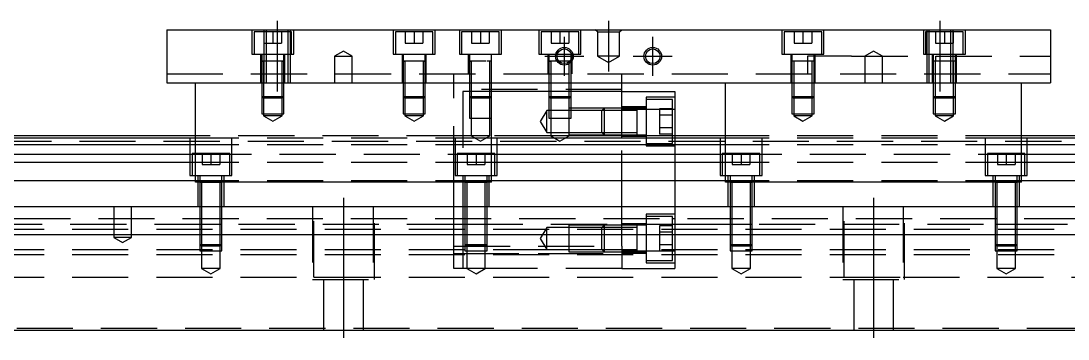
# Model space of a CAD drawing. Extents: x -20 to 932, y -270 to 102.
# Drawn here: x 217 to 454, y -226.9 to -154.9 of the extents above; entities that cross this region are included whole.
import ezdxf

# ---------------------------------------------------------------- set-up
doc = ezdxf.new("R2010")
doc.units = 0
doc.linetypes.add('CENTER', pattern=[50.8, 31.75, -6.35, 6.35, -6.35])
doc.linetypes.add('DASHED', pattern=[19.05, 12.7, -6.35])
doc.layers.get('0').update_dxf_attribs({"linetype": 'CONTINUOUS'})
doc.layers.add('CENTER', color=1, linetype='CENTER')

msp = doc.modelspace()

# ---------------------------------------------------------------- linework, layer by layer
at = {"color": 7, "linetype": 'CONTINUOUS'}
for p, q in [((250, -156.93), (250, -168.93)), ((250, -156.93), (450, -156.93)), ((450, -156.93), (450, -168.93)), ((338.770162, -164.03), (338.32967, -164.03)), ((341.500006, -164.03), (341.229838, -164.03)), ((250, -168.93), (450, -168.93)), ((256.5, -191.43), (256.5, -168.93)), ((323.5, -191.43), (323.5, -168.93)), ((353, -181.43), (353, -168.93)), ((376.5, -191.43), (376.5, -168.93)), ((443.5, -191.43), (443.5, -168.93)), ((353, -170.93), (365, -170.93)), ((365, -170.93), (365, -181.43)), ((256.5, -181.43), (0, -181.43)), ((256.5, -180.93), (28, -180.93)), ((376.5, -181.43), (323.5, -181.43)), ((376.5, -180.93), (365, -180.93)), ((643, -180.93), (443.5, -180.93)), ((700, -181.43), (443.5, -181.43)), ((256.5, -182.969608), (0, -182.969608)), ((376.5, -182.969608), (323.5, -182.969608)), ((700, -182.969608), (443.5, -182.969608)), ((0, -185.090392), (256.5, -185.090392)), ((256.5, -187.000532), (0, -187.000532)), ((323.5, -185.090392), (376.5, -185.090392)), ((376.5, -187.000532), (323.5, -187.000532)), ((443.5, -185.090392), (700, -185.090392)), ((700, -187.000532), (443.5, -187.000532)), ((256.5, -191.111934), (0, -191.111934)), ((323.5, -191.43), (256.5, -191.43)), ((376.5, -191.111934), (323.5, -191.111934)), ((443.5, -191.43), (376.5, -191.43)), ((700, -191.111934), (443.5, -191.111934)), ((0, -196.93), (700, -196.93)), ((364.5, -199.68), (365, -199.68)), ((0, -203.23), (700, -203.23)), ((356.5, -204.019994), (356.5, -203.23)), ((356.5, -207.180006), (356.5, -206.63)), ((0, -224.93), (700, -224.93))]:
    msp.add_line(p, q, dxfattribs=at)
at = {"color": 3, "linetype": 'DASHED'}
for p, q in [((269.25, -156.93), (269.25, -162.43)), ((278.25, -157.43), (269.75, -157.43)), ((269.75, -157.43), (269.75, -162.43)), ((272, -157.43), (272, -159.93)), ((272.000006, -156.93), (272.000006, -168.93)), ((272.5, -156.93), (272.5, -168.93)), ((274, -157.43), (274, -159.93)), ((276, -157.43), (276, -159.93)), ((277.5, -168.93), (277.5, -156.93)), ((277.999994, -168.93), (277.999994, -156.93)), ((278.25, -162.43), (278.25, -157.43)), ((278.75, -162.43), (278.75, -156.93)), ((301.25, -156.93), (301.25, -162.43)), ((310.25, -157.43), (301.75, -157.43)), ((301.75, -157.43), (301.75, -162.43)), ((304, -157.43), (304, -159.93)), ((306, -157.43), (306, -159.93)), ((308, -157.43), (308, -159.93)), ((310.25, -162.43), (310.25, -157.43)), ((310.75, -162.43), (310.75, -156.93)), ((316.25, -156.93), (316.25, -162.43)), ((325.25, -157.43), (316.75, -157.43)), ((316.75, -157.43), (316.75, -162.43)), ((319, -157.43), (319, -159.93)), ((321, -157.43), (321, -159.93)), ((323, -157.43), (323, -159.93)), ((325.25, -162.43), (325.25, -157.43)), ((325.75, -162.43), (325.75, -156.93)), ((334.25, -156.93), (334.25, -162.43)), ((343.25, -157.43), (334.75, -157.43)), ((334.75, -157.43), (334.75, -162.43)), ((337, -157.43), (337, -159.93)), ((339, -157.43), (339, -159.93)), ((341, -157.43), (341, -159.93)), ((343.25, -162.43), (343.25, -157.43)), ((343.75, -162.43), (343.75, -156.93)), ((347.5, -157.43), (347, -156.93)), ((347.5, -157.43), (347.5, -162.93)), ((347.5, -157.43), (352.5, -157.43)), ((352.5, -157.43), (353, -156.93)), ((352.5, -162.93), (352.5, -157.43)), ((389.25, -156.93), (389.25, -162.43)), ((398.25, -157.43), (389.75, -157.43)), ((389.75, -157.43), (389.75, -162.43)), ((392, -157.43), (392, -159.93)), ((394, -157.43), (394, -159.93)), ((396, -157.43), (396, -159.93)), ((398.25, -162.43), (398.25, -157.43)), ((398.75, -162.43), (398.75, -156.93)), ((421.25, -156.93), (421.25, -162.43)), ((430.25, -157.43), (421.75, -157.43)), ((421.75, -157.43), (421.75, -162.43)), ((422.000006, -156.93), (422.000006, -168.93)), ((422.5, -156.93), (422.5, -168.93)), ((424, -157.43), (424, -159.93)), ((426, -157.43), (426, -159.93)), ((427.5, -168.93), (427.5, -156.93)), ((427.999994, -168.93), (427.999994, -156.93)), ((428, -157.43), (428, -159.93)), ((430.25, -162.43), (430.25, -157.43)), ((430.75, -162.43), (430.75, -156.93)), ((272, -159.93), (274, -159.93)), ((274, -159.93), (276, -159.93)), ((304, -159.93), (306, -159.93)), ((306, -159.93), (308, -159.93)), ((319, -159.93), (321, -159.93)), ((321, -159.93), (323, -159.93)), ((337, -159.93), (339, -159.93)), ((339, -159.93), (341, -159.93)), ((392, -159.93), (394, -159.93)), ((394, -159.93), (396, -159.93)), ((424, -159.93), (426, -159.93)), ((426, -159.93), (428, -159.93)), ((269.25, -162.43), (278.75, -162.43)), ((271.25, -162.43), (271.25, -168.93)), ((271.5, -162.43), (271.5, -164.03)), ((276.5, -164.03), (276.5, -162.43)), ((276.75, -168.93), (276.75, -162.43)), ((290, -161.7753), (288, -162.93)), ((288, -162.93), (290, -162.93)), ((288, -162.93), (288, -168.93)), ((292, -162.93), (290, -161.7753)), ((290, -162.93), (292, -162.93)), ((292, -168.93), (292, -162.93)), ((301.25, -162.43), (310.75, -162.43)), ((303.25, -162.43), (303.25, -168.93)), ((303.5, -162.43), (303.5, -164.03)), ((308.5, -164.03), (308.5, -162.43)), ((308.75, -168.93), (308.75, -162.43)), ((316.25, -162.43), (325.75, -162.43)), ((318.25, -162.43), (318.25, -166.93)), ((318.5, -162.43), (318.5, -164.03)), ((323.5, -164.03), (323.5, -162.43)), ((334.25, -162.43), (343.75, -162.43)), ((336.25, -162.43), (336.25, -166.93)), ((336.5, -162.43), (336.5, -164.03)), ((341.5, -163.617386), (341.5, -162.43)), ((341.75, -166.93), (341.75, -162.43)), ((352.5, -162.93), (347.5, -162.93)), ((347.5, -162.93), (350, -164.373376)), ((350, -164.373376), (352.5, -162.93)), ((389.25, -162.43), (398.75, -162.43)), ((391.25, -162.43), (391.25, -168.93)), ((391.5, -162.43), (391.5, -164.03)), ((395, -162.93), (395, -166.93)), ((405, -162.93), (395, -162.93)), ((396.5, -164.03), (396.5, -162.43)), ((396.75, -168.93), (396.75, -162.43)), ((405, -162.93), (450, -162.93)), ((410, -161.7753), (408, -162.93)), ((408, -162.93), (410, -162.93)), ((408, -162.93), (408, -168.93)), ((412, -162.93), (410, -161.7753)), ((410, -162.93), (412, -162.93)), ((412, -168.93), (412, -162.93)), ((421.25, -162.43), (430.75, -162.43)), ((423.25, -162.43), (423.25, -168.93)), ((423.5, -162.43), (423.5, -164.03)), ((424, -162.93), (424, -164.03)), ((428.5, -164.03), (428.5, -162.43)), ((428.75, -168.93), (428.75, -162.43)), ((271.5, -164.025), (271.5, -164.03)), ((271.5, -164.03), (271.757448, -164.03)), ((271.757468, -164.03), (271.5, -164.03)), ((271.5, -164.03), (271.5, -164.035)), ((271.5, -164.03), (271.5, -168.92998)), ((276.242552, -164.03), (271.757468, -164.03)), ((271.9, -164.03), (271.9, -168.92998)), ((276.1, -168.92998), (276.1, -164.03)), ((276.5, -164.03), (276.242552, -164.03)), ((276.242602, -164.03), (276.5, -164.03)), ((276.5, -164.03), (276.5, -164.025)), ((276.5, -164.035), (276.5, -164.03)), ((276.5, -168.92998), (276.5, -164.03)), ((303.5, -164.025), (303.5, -164.03)), ((303.5, -164.03), (303.757448, -164.03)), ((303.757468, -164.03), (303.5, -164.03)), ((303.5, -164.03), (303.5, -164.035)), ((303.5, -164.03), (303.5, -168.92998)), ((308.242552, -164.03), (303.757468, -164.03)), ((303.9, -164.03), (303.9, -168.92998)), ((308.1, -168.92998), (308.1, -164.03)), ((308.5, -164.03), (308.242552, -164.03)), ((308.242602, -164.03), (308.5, -164.03)), ((308.5, -164.03), (308.5, -164.025)), ((308.5, -164.035), (308.5, -164.03)), ((308.5, -168.92998), (308.5, -164.03)), ((318.5, -164.025), (318.5, -164.03)), ((318.5, -164.03), (318.757448, -164.03)), ((318.757468, -164.03), (318.5, -164.03)), ((318.5, -164.03), (318.5, -166.92998)), ((318.5, -164.03), (318.5, -164.035)), ((322.300194, -164.03), (318.757468, -164.03)), ((318.9, -164.03), (318.9, -166.92998)), ((322.5, -164.025), (322.5, -164.03)), ((323.5, -164.03), (322.5, -164.03)), ((322.5, -164.03), (322.5, -164.035)), ((323.1, -166.92998), (323.1, -164.03)), ((323.5, -164.03), (323.5, -164.025)), ((323.5, -166.92998), (323.5, -164.03)), ((323.5, -164.035), (323.5, -164.03)), ((336.5, -164.025), (336.5, -164.03)), ((336.5, -164.03), (336.757448, -164.03)), ((336.757468, -164.03), (336.5, -164.03)), ((336.5, -164.03), (336.5, -164.035)), ((336.5, -164.03), (336.5, -166.92998)), ((338.329928, -164.03), (336.757468, -164.03)), ((336.9, -164.03), (336.9, -166.92998)), ((338.770318, -164.03), (338.329928, -164.03)), ((341.230084, -164.03), (338.770318, -164.03)), ((341.1, -164.159838), (341.1, -164.03)), ((341.1, -164.60033), (341.1, -164.159838)), ((341.1, -166.92998), (341.1, -164.60033)), ((341.5, -164.03), (341.230084, -164.03)), ((341.242602, -164.03), (341.5, -164.03)), ((341.5, -164.03), (341.5, -163.617386)), ((341.5, -164.03), (341.5, -164.025)), ((341.5, -164.035), (341.5, -164.03)), ((341.5, -164.252876), (341.5, -164.03)), ((341.5, -166.92998), (341.5, -164.252876)), ((391.5, -164.025), (391.5, -164.03)), ((391.757468, -164.03), (391.5, -164.03)), ((391.5, -164.03), (391.5, -164.035)), ((391.5, -164.03), (391.5, -168.92998)), ((396.242552, -164.03), (391.757468, -164.03)), ((391.9, -164.03), (391.9, -168.92998)), ((396.1, -168.92998), (396.1, -164.03)), ((396.5, -164.03), (396.242552, -164.03)), ((396.5, -164.03), (396.5, -164.025)), ((396.5, -164.035), (396.5, -164.03)), ((396.5, -168.92998), (396.5, -164.03)), ((423.5, -164.025), (423.5, -164.03)), ((423.757468, -164.03), (423.5, -164.03)), ((423.5, -164.03), (423.5, -168.92998)), ((423.5, -164.03), (423.5, -164.035)), ((428.242552, -164.03), (423.757468, -164.03)), ((423.9, -164.03), (423.9, -168.92998)), ((428.1, -168.92998), (428.1, -164.03)), ((428.5, -164.03), (428.242552, -164.03)), ((428.5, -164.03), (428.5, -164.025)), ((428.5, -168.92998), (428.5, -164.03)), ((428.5, -164.035), (428.5, -164.03)), ((250, -166.93), (450, -166.93)), ((315, -168.93), (315, -166.93)), ((318.5, -166.93), (318.5, -168.93)), ((318.500006, -166.93), (318.500006, -168.93)), ((318.9, -166.93), (318.9, -168.93)), ((323.1, -168.93), (323.1, -166.93)), ((323.499994, -168.93), (323.499994, -166.93)), ((323.5, -168.93), (323.5, -166.93)), ((336.5, -166.93), (336.5, -168.93)), ((336.500006, -166.93), (336.500006, -168.93)), ((336.9, -166.93), (341.1, -166.93)), ((336.9, -166.93), (336.9, -168.93)), ((341.1, -168.93), (341.1, -166.93)), ((341.499994, -168.93), (341.499994, -166.93)), ((341.5, -168.93), (341.5, -166.93)), ((353, -168.93), (353, -166.93)), ((271.5, -168.93), (271.5, -172.03)), ((271.500006, -168.93), (271.500006, -172.030006)), ((271.9, -168.93), (271.9, -172.43)), ((276.1, -172.43), (276.1, -168.93)), ((276.499994, -172.030006), (276.499994, -168.93)), ((276.5, -172.03), (276.5, -168.93)), ((303.5, -168.93), (303.5, -172.03)), ((303.500006, -168.93), (303.500006, -172.030006)), ((303.9, -168.93), (303.9, -172.43)), ((308.1, -172.43), (308.1, -168.93)), ((308.499994, -172.030006), (308.499994, -168.93)), ((308.5, -172.03), (308.5, -168.93)), ((315, -191.43), (315, -168.93)), ((353, -170.43), (315, -170.43)), ((318.5, -168.93), (318.5, -172.03)), ((318.500006, -168.93), (318.500006, -172.030006)), ((318.9, -168.93), (318.9, -172.43)), ((323.1, -172.43), (323.1, -168.93)), ((323.499994, -172.030006), (323.499994, -168.93)), ((323.5, -172.03), (323.5, -168.93)), ((336.5, -168.93), (336.5, -172.03)), ((336.500006, -168.93), (336.500006, -172.030006)), ((336.9, -168.93), (336.9, -172.43)), ((341.1, -172.43), (341.1, -168.93)), ((341.499994, -172.030006), (341.499994, -168.93)), ((341.5, -172.03), (341.5, -168.93)), ((391.5, -168.93), (391.5, -172.03)), ((391.500006, -168.93), (391.500006, -172.030006)), ((391.9, -168.93), (391.9, -172.43)), ((396.1, -172.43), (396.1, -168.93)), ((396.499994, -172.030006), (396.499994, -168.93)), ((396.5, -172.03), (396.5, -168.93)), ((423.5, -168.93), (423.5, -172.03)), ((423.500006, -168.93), (423.500006, -172.030006)), ((423.9, -168.93), (423.9, -172.43)), ((428.1, -172.43), (428.1, -168.93)), ((428.499994, -172.030006), (428.499994, -168.93)), ((428.5, -172.03), (428.5, -168.93)), ((271.5, -172.03), (276.5, -172.03)), ((271.5, -172.03), (271.9, -172.43)), ((271.500006, -172.03002), (271.500006, -175.93)), ((276.1, -172.43), (271.9, -172.43)), ((271.9, -172.43002), (271.9, -175.93)), ((276.1, -172.43), (276.5, -172.03)), ((276.1, -175.93), (276.1, -172.43002)), ((276.499994, -175.93), (276.499994, -172.03002)), ((303.5, -172.03), (308.5, -172.03)), ((303.5, -172.03), (303.9, -172.43)), ((303.500006, -172.03002), (303.500006, -175.93)), ((308.1, -172.43), (303.9, -172.43)), ((303.9, -172.43002), (303.9, -175.93)), ((308.1, -172.43), (308.5, -172.03)), ((308.1, -175.93), (308.1, -172.43002)), ((308.499994, -175.93), (308.499994, -172.03002)), ((317, -170.93), (317, -196.93)), ((318.5, -170.93), (317, -170.93)), ((318.9, -170.93), (318.5, -170.93)), ((318.5, -172.03), (323.499994, -172.03)), ((318.5, -172.03), (318.9, -172.43)), ((318.500006, -172.03002), (318.500006, -176.93)), ((322.5, -170.93), (318.9, -170.93)), ((322.500006, -172.43), (318.9, -172.43)), ((318.9, -172.43002), (318.9, -176.93)), ((322.9, -170.93), (322.5, -170.93)), ((323.1, -172.43), (322.500006, -172.43)), ((323.1, -170.93), (322.9, -170.93)), ((323.5, -170.93), (323.1, -170.93)), ((323.1, -172.43), (323.5, -172.03)), ((323.1, -176.93), (323.1, -172.43002)), ((323.499994, -172.43), (323.499994, -172.03002)), ((323.499994, -175.93), (323.499994, -172.43)), ((327.1, -170.93), (323.5, -170.93)), ((327.5, -170.93), (327.1, -170.93)), ((336.5, -170.93), (327.5, -170.93)), ((336.9, -170.93), (336.5, -170.93)), ((336.5, -172.03), (341.5, -172.03)), ((336.5, -172.03), (336.9, -172.43)), ((336.500006, -172.03002), (336.500006, -176.93)), ((341.1, -170.93), (336.9, -170.93)), ((341.1, -172.43), (336.9, -172.43)), ((336.9, -172.43002), (336.9, -176.93)), ((341.5, -170.93), (341.1, -170.93)), ((341.1, -172.43), (341.5, -172.03)), ((341.1, -176.93), (341.1, -172.43002)), ((341.499994, -176.93), (341.499994, -172.03002)), ((342.5, -170.93), (341.5, -170.93)), ((353, -170.93), (342.5, -170.93)), ((358.5, -172.18), (358.5, -183.18)), ((365, -172.18), (358.5, -172.18)), ((364.5, -172.68), (358.5, -172.68)), ((364.5, -182.68), (364.5, -172.68)), ((391.5, -172.03), (396.5, -172.03)), ((391.5, -172.03), (391.9, -172.43)), ((391.500006, -172.03002), (391.500006, -175.93)), ((396.1, -172.43), (391.9, -172.43)), ((391.9, -172.43002), (391.9, -175.93)), ((396.1, -172.43), (396.5, -172.03)), ((396.1, -175.93), (396.1, -172.43002)), ((396.499994, -175.93), (396.499994, -172.03002)), ((423.5, -172.03), (428.5, -172.03)), ((423.5, -172.03), (423.9, -172.43)), ((423.500006, -172.03002), (423.500006, -175.93)), ((428.1, -172.43), (423.9, -172.43)), ((423.9, -172.43002), (423.9, -175.93)), ((428.1, -172.43), (428.5, -172.03)), ((428.1, -175.93), (428.1, -172.43002)), ((428.499994, -175.93), (428.499994, -172.03002)), ((336, -175.18), (334.556624, -177.68)), ((336, -180.18), (336, -175.18)), ((341, -175.18), (336, -175.18)), ((341, -174.680006), (341, -176.798124)), ((341.499994, -174.680006), (341, -174.680006)), ((348.49998, -175.18), (341, -175.18)), ((342.5, -174.680006), (341.499994, -174.680006)), ((348.99998, -174.680006), (342.5, -174.680006)), ((349, -174.68), (348.5, -175.18)), ((348.5, -180.18), (348.5, -175.18)), ((353, -175.18), (348.5, -175.18)), ((353, -174.680006), (348.999994, -174.680006)), ((349, -174.68), (349, -180.68)), ((353, -174.68), (349, -174.68)), ((358.5, -174.38), (353, -174.38)), ((353, -174.93), (357.5, -174.93)), ((356.5, -174.68), (353.00002, -174.68)), ((356.5, -175.18), (353.00002, -175.18)), ((356.5, -174.68), (356.495, -174.68)), ((356.5, -175.029602), (356.5, -174.68)), ((356.505, -174.68), (356.5, -174.68)), ((357.5, -174.68), (356.5, -174.68)), ((356.5, -177.51997), (356.5, -175.029602)), ((358.5, -174.68), (357.5, -174.68)), ((357.5, -174.93), (365, -174.93)), ((361.5, -174.793248), (361.5, -176.236624)), ((364.5, -174.793248), (361.5, -174.793248)), ((271.500006, -175.93), (276.499994, -175.93)), ((271.9, -175.93), (271.9, -176.43)), ((276.1, -176.43), (271.9, -176.43)), ((271.9, -176.43), (274, -177.642436)), ((274, -177.642436), (276.1, -176.43)), ((276.1, -176.43), (276.1, -175.93)), ((303.500006, -175.93), (308.499994, -175.93)), ((303.9, -175.93), (303.9, -176.43)), ((308.1, -176.43), (303.9, -176.43)), ((303.9, -176.43), (306, -177.642436)), ((306, -177.642436), (308.1, -176.43)), ((308.1, -176.43), (308.1, -175.93)), ((318.500006, -176.93), (323.499994, -176.93)), ((318.9, -176.93), (318.9, -180.93)), ((323.1, -180.93), (323.1, -176.93)), ((323.499994, -176.93), (323.499994, -175.93)), ((334.556624, -177.68), (336, -180.18)), ((336.500006, -176.93), (341.499994, -176.93)), ((336.9, -176.93), (336.9, -180.93)), ((341, -176.798124), (341, -176.933818)), ((341, -176.933818), (341, -180.679994)), ((341.1, -180.93), (341.1, -176.93)), ((356.5, -177.88006), (356.5, -177.51997)), ((364.5, -176.236624), (361.5, -176.236624)), ((361.5, -176.236624), (361.5, -179.123376)), ((391.500006, -175.93), (396.499994, -175.93)), ((391.9, -175.93), (391.9, -176.43)), ((396.1, -176.43), (391.9, -176.43)), ((391.9, -176.43), (394, -177.642436)), ((394, -177.642436), (396.1, -176.43)), ((396.1, -176.43), (396.1, -175.93)), ((423.500006, -175.93), (428.499994, -175.93)), ((423.9, -175.93), (423.9, -176.43)), ((428.1, -176.43), (423.9, -176.43)), ((423.9, -176.43), (426, -177.642436)), ((426, -177.642436), (428.1, -176.43)), ((428.1, -176.43), (428.1, -175.93)), ((356.5, -180.33035), (356.5, -177.88006)), ((361.5, -179.123376), (361.5, -180.566752)), ((364.5, -179.123376), (361.5, -179.123376)), ((643, -182.18), (25, -182.18)), ((255.25, -181.43), (255.25, -189.93)), ((317, -180.93), (256.5, -180.93)), ((323.5, -181.43), (256.5, -181.43)), ((264.75, -189.93), (264.75, -181.43)), ((315.25, -181.43), (315.25, -189.93)), ((318.9, -180.93), (317, -180.93)), ((323.1, -180.93), (318.9, -180.93)), ((318.9, -180.93), (321, -182.142436)), ((321, -182.142436), (323.1, -180.93)), ((336.9, -180.93), (323.1, -180.93)), ((324.75, -189.93), (324.75, -181.43)), ((336, -180.18), (341, -180.18)), ((341.1, -180.93), (336.9, -180.93)), ((336.9, -180.93), (339, -182.142436)), ((339, -182.142436), (341.1, -180.93)), ((341, -180.18), (348.49998, -180.18)), ((341, -180.679994), (348.99998, -180.679994)), ((353, -180.93), (341.1, -180.93)), ((348.5, -180.18), (353, -180.18)), ((348.5, -180.18), (349, -180.68)), ((349, -180.679994), (353, -180.679994)), ((349, -180.68), (353, -180.68)), ((357.5, -180.93), (353, -180.93)), ((353, -180.98), (358.5, -180.98)), ((353, -196.93), (353, -181.43)), ((353.00002, -180.18), (356.5, -180.18)), ((353.00002, -180.68), (356.5, -180.68)), ((356.495, -180.68), (356.5, -180.68)), ((356.5, -180.68), (356.5, -180.33035)), ((356.5, -180.68), (356.505, -180.68)), ((356.5, -180.68), (357.5, -180.68)), ((357.5, -180.68), (358.5, -180.68)), ((358.5, -180.93), (357.5, -180.93)), ((365, -180.93), (358.5, -180.93)), ((364.5, -180.566752), (361.5, -180.566752)), ((365, -181.43), (365, -191.43)), ((375.25, -181.43), (375.25, -189.93)), ((443.5, -180.93), (376.5, -180.93)), ((443.5, -181.43), (376.5, -181.43)), ((384.75, -189.93), (384.75, -181.43)), ((435.25, -181.43), (435.25, -189.93)), ((444.75, -189.93), (444.75, -181.43)), ((323.5, -182.969608), (256.5, -182.969608)), ((358.5, -182.68), (364.5, -182.68)), ((358.5, -183.18), (365, -183.18)), ((443.5, -182.969608), (376.5, -182.969608)), ((264.25, -184.93), (255.75, -184.93)), ((255.75, -184.93), (255.75, -189.93)), ((256.5, -185.090392), (323.5, -185.090392)), ((323.5, -187.000532), (256.5, -187.000532)), ((258, -184.93), (258, -187.43)), ((260, -184.93), (260, -187.43)), ((262, -184.93), (262, -187.43)), ((264.25, -189.93), (264.25, -184.93)), ((324.25, -184.93), (315.75, -184.93)), ((315.75, -184.93), (315.75, -189.93)), ((318, -184.93), (318, -187.43)), ((320, -184.93), (320, -187.43)), ((322, -184.93), (322, -187.43)), ((324.25, -189.93), (324.25, -184.93)), ((384.25, -184.93), (375.75, -184.93)), ((375.75, -184.93), (375.75, -189.93)), ((376.5, -185.090392), (443.5, -185.090392)), ((443.5, -187.000532), (376.5, -187.000532)), ((378, -184.93), (378, -187.43)), ((380, -184.93), (380, -187.43)), ((382, -184.93), (382, -187.43)), ((384.25, -189.93), (384.25, -184.93)), ((444.25, -184.93), (435.75, -184.93)), ((435.75, -184.93), (435.75, -189.93)), ((438, -184.93), (438, -187.43)), ((440, -184.93), (440, -187.43)), ((442, -184.93), (442, -187.43)), ((444.25, -189.93), (444.25, -184.93)), ((258, -187.43), (260, -187.43)), ((260, -187.43), (262, -187.43)), ((318, -187.43), (320, -187.43)), ((320, -187.43), (322, -187.43)), ((378, -187.43), (380, -187.43)), ((380, -187.43), (382, -187.43)), ((438, -187.43), (440, -187.43)), ((440, -187.43), (442, -187.43)), ((255.25, -189.93), (264.75, -189.93)), ((323.5, -191.111934), (256.5, -191.111934)), ((257, -189.93), (257, -196.93)), ((257.5, -189.93), (257.5, -191.53)), ((257.5, -191.525), (257.5, -191.53)), ((257.757468, -191.53), (257.5, -191.53)), ((257.5, -191.53), (257.5, -191.535)), ((257.5, -191.53), (257.5, -196.92998)), ((262.242552, -191.53), (257.757468, -191.53)), ((257.9, -191.53), (257.9, -196.92998)), ((262.1, -196.92998), (262.1, -191.53)), ((262.5, -191.53), (262.242552, -191.53)), ((262.5, -191.53), (262.5, -189.93)), ((262.5, -191.53), (262.5, -191.525)), ((262.5, -191.535), (262.5, -191.53)), ((262.5, -196.92998), (262.5, -191.53)), ((263, -196.93), (263, -189.93)), ((315, -196.93), (315, -191.43)), ((315.25, -189.93), (324.75, -189.93)), ((317, -189.93), (317, -196.93)), ((317.5, -189.93), (317.5, -191.53)), ((317.5, -191.525), (317.5, -191.53)), ((317.757468, -191.53), (317.5, -191.53)), ((317.5, -191.53), (317.5, -191.535)), ((317.5, -191.53), (317.5, -196.92998)), ((322.242552, -191.53), (317.757468, -191.53)), ((317.9, -191.53), (317.9, -196.92998)), ((322.1, -196.92998), (322.1, -191.53)), ((322.5, -191.53), (322.242552, -191.53)), ((322.5, -191.53), (322.5, -189.93)), ((322.5, -191.53), (322.5, -191.525)), ((322.5, -191.535), (322.5, -191.53)), ((322.5, -196.92998), (322.5, -191.53)), ((323, -196.93), (323, -189.93)), ((365, -191.43), (365, -196.93)), ((375.25, -189.93), (384.75, -189.93)), ((443.5, -191.111934), (376.5, -191.111934)), ((377, -189.93), (377, -196.93)), ((377.5, -189.93), (377.5, -191.53)), ((377.5, -191.525), (377.5, -191.53)), ((377.757468, -191.53), (377.5, -191.53)), ((377.5, -191.53), (377.5, -191.535)), ((377.5, -191.53), (377.5, -196.92998)), ((382.242552, -191.53), (377.757468, -191.53)), ((377.9, -191.53), (377.9, -196.92998)), ((382.1, -196.92998), (382.1, -191.53)), ((382.5, -191.53), (382.242552, -191.53)), ((382.5, -191.53), (382.5, -189.93)), ((382.5, -191.53), (382.5, -191.525)), ((382.5, -191.535), (382.5, -191.53)), ((382.5, -196.92998), (382.5, -191.53)), ((383, -196.93), (383, -189.93)), ((435.25, -189.93), (444.75, -189.93)), ((437, -189.93), (437, -196.93)), ((437.5, -189.93), (437.5, -191.53)), ((437.5, -191.525), (437.5, -191.53)), ((437.757468, -191.53), (437.5, -191.53)), ((437.5, -191.53), (437.5, -191.535)), ((437.5, -191.53), (437.5, -196.92998)), ((442.242552, -191.53), (437.757468, -191.53)), ((437.9, -191.53), (437.9, -196.92998)), ((442.1, -196.92998), (442.1, -191.53)), ((442.5, -191.53), (442.242552, -191.53)), ((442.5, -191.53), (442.5, -189.93)), ((442.5, -191.53), (442.5, -191.525)), ((442.5, -191.535), (442.5, -191.53)), ((442.5, -196.92998), (442.5, -191.53)), ((443, -196.93), (443, -189.93)), ((238, -196.93), (238, -203.93)), ((242, -203.93), (242, -196.93)), ((257.5, -196.93), (257.5, -203.23)), ((257.500006, -196.93), (257.500006, -203.23)), ((257.9, -196.93), (257.9, -203.23)), ((262.1, -203.23), (262.1, -196.93)), ((262.499994, -203.23), (262.499994, -196.93)), ((262.5, -203.23), (262.5, -196.93)), ((283, -196.93), (283, -213.43)), ((283.291796, -212.93), (283.291796, -196.93)), ((296.708204, -196.93), (296.708204, -212.93)), ((297, -213.43), (297, -196.93)), ((315, -203.23), (315, -196.93)), ((317, -196.93), (317, -203.23)), ((317.5, -196.93), (317.5, -203.23)), ((317.500006, -196.93), (317.500006, -203.23)), ((317.9, -196.93), (317.9, -203.23)), ((322.1, -203.23), (322.1, -196.93)), ((322.499994, -203.23), (322.499994, -196.93)), ((322.5, -203.23), (322.5, -196.93)), ((353, -203.23), (353, -196.93)), ((358.5, -198.68), (358.5, -209.68)), ((365, -198.68), (358.5, -198.68)), ((365, -196.93), (365, -203.23)), ((377.5, -196.93), (377.5, -203.23)), ((377.500006, -196.93), (377.500006, -203.23)), ((377.9, -196.93), (377.9, -203.23)), ((382.1, -203.23), (382.1, -196.93)), ((382.499994, -203.23), (382.499994, -196.93)), ((382.5, -203.23), (382.5, -196.93)), ((403, -196.93), (403, -213.43)), ((403.291796, -212.93), (403.291796, -196.93)), ((416.708204, -196.93), (416.708204, -212.93)), ((417, -213.43), (417, -196.93)), ((437.5, -196.93), (437.5, -203.23)), ((437.500006, -196.93), (437.500006, -203.23)), ((437.9, -196.93), (437.9, -203.23)), ((442.1, -203.23), (442.1, -196.93)), ((442.499994, -203.23), (442.499994, -196.93)), ((442.5, -203.23), (442.5, -196.93)), ((25, -199.68), (643, -199.68)), ((56.708204, -200.93), (315, -200.93)), ((257.5, -200.93), (257.9, -200.93)), ((257.9, -200.93), (262.1, -200.93)), ((262.1, -200.93), (262.5, -200.93)), ((315, -200.93), (317, -200.93)), ((317, -200.93), (317.5, -200.93)), ((317.5, -200.93), (317.9, -200.93)), ((317.9, -200.93), (353, -200.93)), ((317.9, -200.93), (322.1, -200.93)), ((322.1, -200.93), (322.5, -200.93)), ((341, -201.180006), (341, -206.63)), ((348.99998, -201.180006), (341, -201.180006)), ((349, -201.18), (348.5, -201.68)), ((349, -201.18), (349, -206.63)), ((353, -201.18), (349, -201.18)), ((353, -201.180006), (349, -201.180006)), ((358.5, -200.88), (353, -200.88)), ((353, -200.93), (358.5, -200.93)), ((356.5, -201.18), (353.00002, -201.18)), ((356.5, -201.18), (356.495, -201.18)), ((356.5, -201.529602), (356.5, -201.18)), ((356.505, -201.18), (356.5, -201.18)), ((358.5, -201.18), (356.5, -201.18)), ((364.5, -199.18), (358.5, -199.18)), ((358.5, -200.93), (364.5, -200.93)), ((361.5, -201.293248), (361.5, -202.736624)), ((364.5, -201.293248), (361.5, -201.293248)), ((364.5, -203.23), (364.5, -199.18)), ((364.5, -200.93), (365, -200.93)), ((365, -200.93), (617.5, -200.93)), ((377.5, -200.93), (377.9, -200.93)), ((377.9, -200.93), (382.1, -200.93)), ((382.1, -200.93), (382.5, -200.93)), ((437.5, -200.93), (437.9, -200.93)), ((437.9, -200.93), (442.1, -200.93)), ((442.1, -200.93), (442.5, -200.93)), ((0, -202.08), (700, -202.08)), ((257.5, -203.23), (257.5, -205.53)), ((257.500006, -203.23), (257.500006, -205.530006)), ((257.9, -203.23), (257.9, -205.93)), ((262.1, -205.93), (262.1, -203.23)), ((262.499994, -205.530006), (262.499994, -203.23)), ((262.5, -205.53), (262.5, -203.23)), ((315, -205.93), (315, -203.23)), ((317, -203.23), (317, -206.63)), ((317.5, -203.23), (317.5, -205.53)), ((317.500006, -203.23), (317.500006, -205.530006)), ((317.9, -203.23), (317.9, -205.93)), ((322.1, -205.93), (322.1, -203.23)), ((322.499994, -205.530006), (322.499994, -203.23)), ((322.5, -205.53), (322.5, -203.23)), ((336, -201.68), (334.556624, -204.18)), ((336, -206.68), (336, -201.68)), ((341, -201.68), (336, -201.68)), ((348.49998, -201.68), (341, -201.68)), ((348.5, -206.63), (348.5, -201.68)), ((353, -201.68), (348.5, -201.68)), ((353, -205.93), (353, -203.23)), ((356.5, -201.68), (353.00002, -201.68)), ((356.5, -203.22972), (356.5, -201.529602)), ((356.5, -204.01997), (356.5, -203.22972)), ((364.5, -202.736624), (361.5, -202.736624)), ((361.5, -202.736624), (361.5, -205.623376)), ((364.5, -206.63), (364.5, -203.23)), ((365, -203.23), (365, -206.63)), ((377.5, -203.23), (377.5, -205.53)), ((377.500006, -203.23), (377.500006, -205.530006)), ((377.9, -203.23), (377.9, -205.93)), ((382.1, -205.93), (382.1, -203.23)), ((382.499994, -205.530006), (382.499994, -203.23)), ((382.5, -205.53), (382.5, -203.23)), ((437.5, -203.23), (437.5, -205.53)), ((437.500006, -203.23), (437.500006, -205.530006)), ((437.9, -203.23), (437.9, -205.93)), ((442.1, -205.93), (442.1, -203.23)), ((442.499994, -205.530006), (442.499994, -203.23)), ((442.5, -205.53), (442.5, -203.23)), ((242, -203.93), (238, -203.93)), ((238, -203.93), (240, -205.0847)), ((240, -205.0847), (242, -203.93)), ((257.5, -205.53), (262.5, -205.53)), ((257.5, -205.53), (257.9, -205.93)), ((257.500006, -205.53002), (257.500006, -206.63)), ((262.1, -205.93), (257.9, -205.93)), ((257.9, -205.93002), (257.9, -206.93)), ((262.1, -205.93), (262.5, -205.53)), ((262.1, -206.93), (262.1, -205.93002)), ((262.499994, -206.63), (262.499994, -205.53002)), ((315, -206.63), (315, -205.93)), ((315, -205.93), (353, -205.93)), ((317.5, -205.53), (322.5, -205.53)), ((317.5, -205.53), (317.9, -205.93)), ((317.500006, -205.53002), (317.500006, -206.63)), ((322.1, -205.93), (317.9, -205.93)), ((317.9, -205.93002), (317.9, -206.93)), ((322.1, -205.93), (322.5, -205.53)), ((322.1, -206.93), (322.1, -205.93002)), ((322.499994, -206.63), (322.499994, -205.53002)), ((334.556624, -204.18), (336, -206.68)), ((353, -205.93), (353, -206.63)), ((356.5, -204.38006), (356.5, -204.01997)), ((356.5, -206.630124), (356.5, -204.38006)), ((361.5, -205.623376), (361.5, -207.066752)), ((364.5, -205.623376), (361.5, -205.623376)), ((377.5, -205.53), (382.5, -205.53)), ((377.5, -205.53), (377.9, -205.93)), ((377.500006, -205.53002), (377.500006, -206.63)), ((382.1, -205.93), (377.9, -205.93)), ((377.9, -205.93002), (377.9, -206.93)), ((382.1, -205.93), (382.5, -205.53)), ((382.1, -206.93), (382.1, -205.93002)), ((382.499994, -206.63), (382.499994, -205.53002)), ((437.5, -205.53), (442.5, -205.53)), ((437.5, -205.53), (437.9, -205.93)), ((437.500006, -205.53002), (437.500006, -206.63)), ((442.1, -205.93), (437.9, -205.93)), ((437.9, -205.93002), (437.9, -206.93)), ((442.1, -205.93), (442.5, -205.53)), ((442.1, -206.93), (442.1, -205.93002)), ((442.499994, -206.63), (442.499994, -205.53002)), ((0, -206.63), (700, -206.63)), ((0, -207.78), (700, -207.78)), ((257.500006, -206.63), (257.500006, -206.93)), ((257.500006, -206.93), (262.499994, -206.93)), ((257.9, -206.93), (257.9, -210.93)), ((262.1, -210.93), (262.1, -206.93)), ((262.499994, -206.93), (262.499994, -206.63)), ((315, -210.93), (315, -206.63)), ((315, -207.55077), (353, -207.55077)), ((315, -207.55077), (317, -207.55077)), ((317, -206.63), (317, -210.93)), ((317, -207.55077), (353, -207.55077)), ((317.500006, -206.63), (317.500006, -206.93)), ((317.500006, -206.93), (322.499994, -206.93)), ((317.9, -206.93), (317.9, -210.93)), ((322.1, -210.93), (322.1, -206.93)), ((322.499994, -206.93), (322.499994, -206.63)), ((336, -206.68), (341, -206.68)), ((341, -206.63), (341, -207.179994)), ((341, -206.68), (348.49998, -206.68)), ((341, -207.179994), (348.99998, -207.179994)), ((348.5, -206.68), (348.5, -206.63)), ((348.5, -206.68), (353, -206.68)), ((348.5, -206.68), (349, -207.18)), ((348.999994, -207.179994), (353, -207.179994)), ((349, -206.63), (349, -207.18)), ((349, -207.18), (353, -207.18)), ((353, -206.63), (353, -210.93)), ((353, -206.93), (365, -206.93)), ((353, -207.48), (358.5, -207.48)), ((353.00002, -206.68), (356.5, -206.68)), ((353.00002, -207.18), (356.5, -207.18)), ((356.495, -207.18), (356.5, -207.18)), ((356.5, -206.83035), (356.5, -206.630124)), ((356.5, -207.18), (356.5, -206.83035)), ((356.5, -207.18), (356.505, -207.18)), ((356.5, -207.18), (358.5, -207.18)), ((364.5, -207.066752), (361.5, -207.066752)), ((364.5, -209.18), (364.5, -206.63)), ((365, -206.63), (365, -206.93)), ((365, -206.93), (365, -210.93)), ((377.500006, -206.63), (377.500006, -206.93)), ((377.500006, -206.93), (382.499994, -206.93)), ((377.9, -206.93), (377.9, -210.93)), ((382.1, -210.93), (382.1, -206.93)), ((382.499994, -206.93), (382.499994, -206.63)), ((437.500006, -206.63), (437.500006, -206.93)), ((437.500006, -206.93), (442.499994, -206.93)), ((437.9, -206.93), (437.9, -210.93)), ((442.1, -210.93), (442.1, -206.93)), ((442.499994, -206.93), (442.499994, -206.63)), ((358.5, -209.18), (364.5, -209.18)), ((358.5, -209.68), (365, -209.68)), ((0, -212.93), (403.291796, -212.93)), ((262.1, -210.93), (257.9, -210.93)), ((257.9, -210.93), (260, -212.142436)), ((260, -212.142436), (262.1, -210.93)), ((283.291796, -212.93), (296.708204, -212.93)), ((317.9, -210.93), (315, -210.93)), ((322.1, -210.93), (317.9, -210.93)), ((322.1, -210.93), (317.9, -210.93)), ((317.9, -210.93), (320, -212.142436)), ((320, -212.142436), (322.1, -210.93)), ((353, -210.93), (322.1, -210.93)), ((353, -210.93), (365, -210.93)), ((382.1, -210.93), (377.9, -210.93)), ((377.9, -210.93), (380, -212.142436)), ((380, -212.142436), (382.1, -210.93)), ((403.291796, -212.93), (416.708204, -212.93)), ((403.291796, -212.93), (416.708204, -212.93)), ((416.708204, -212.93), (643.291796, -212.93)), ((442.1, -210.93), (437.9, -210.93)), ((437.9, -210.93), (440, -212.142436)), ((440, -212.142436), (442.1, -210.93)), ((283, -213.43), (297, -213.43)), ((285.5, -213.43), (285.5, -224.93)), ((294.5, -224.93), (294.5, -213.43)), ((403, -213.43), (417, -213.43)), ((405.5, -213.43), (405.5, -224.93)), ((414.5, -224.93), (414.5, -213.43)), ((6.499992, -224.43), (700, -224.43))]:
    msp.add_line(p, q, dxfattribs=at)
at = {"color": 3, "linetype": 'CONTINUOUS'}
for centre in [(340, -162.93), (360, -162.93)]:
    msp.add_circle(centre, 2, dxfattribs=at)
at = {"color": 7, "linetype": 'CONTINUOUS'}
for centre in [(340, -162.93), (360, -162.93)]:
    msp.add_circle(centre, 1.65, dxfattribs=at)
at = {"layer": 'CENTER', "color": 1, "linetype": 'CENTER'}
for p, q in [((275, -154.93), (275, -170.93)), ((350, -154.93), (350, -166.373376)), ((425, -154.93), (425, -170.93)), ((340, -167.33), (340, -158.53)), ((360, -167.33), (360, -158.53)), ((335.6, -162.93), (344.4, -162.93)), ((355.6, -162.93), (364.4, -162.93)), ((290, -194.93), (290, -226.93)), ((410, -194.93), (410, -226.93))]:
    msp.add_line(p, q, dxfattribs=at)

doc.saveas('drawing.dxf')
